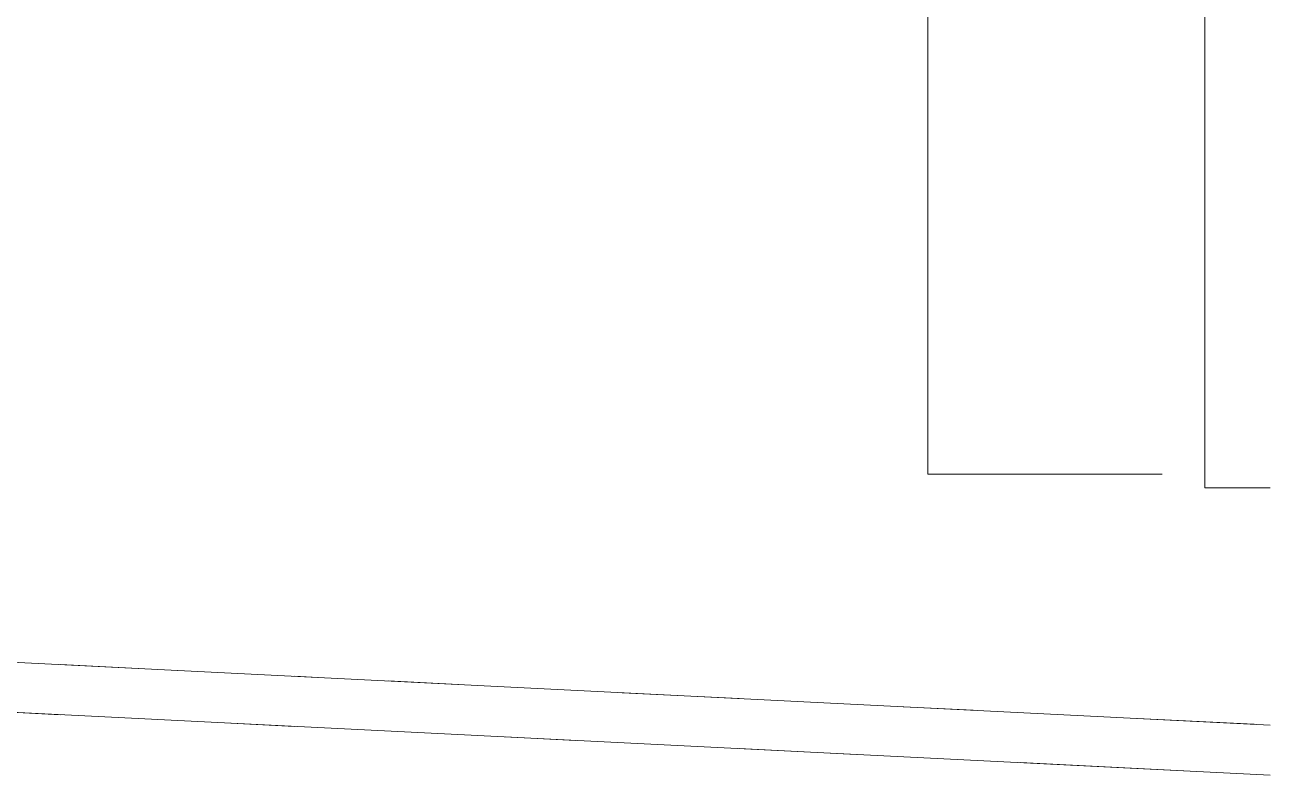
# Model space of a CAD drawing. Header units: metres. Extents: x 10 to 831, y 10 to 584.
# Drawn here: x 355.36 to 366, y 283.17 to 289.59 of the extents above; entities that cross this region are included whole.
import ezdxf

# ---------------------------------------------------------------- set-up
doc = ezdxf.new("R2010")
doc.units = ezdxf.units.M
doc.layers.add('VIS', color=8, linetype='Continuous', lineweight=13)

msp = doc.modelspace()

# ---------------------------------------------------------------- linework, layer by layer
at = {"layer": 'VIS'}
for p, q in [((363.0772, 291.7216), (363.0772, 285.748)), ((365.4428, 291.6032), (365.4428, 285.63)), ((363.0772, 285.748), (363.0772, 285.748)), ((365.0772, 285.748), (363.0772, 285.748)), ((323.4828, 285.728), (366, 283.6021)), ((365.4428, 285.63), (365.4428, 285.63)), ((366, 285.63), (365.4428, 285.63)), ((366, 283.1741), (323.2828, 285.31)), ((356.6672, 284.0688), (355.6676, 284.1188)), ((357.8668, 284.0088), (357.6668, 284.0188)), ((359.066, 283.9488), (358.4664, 283.9788)), ((361.4648, 283.8288), (360.4656, 283.8788)), ((354.668, 283.7404), (355.6676, 283.6908)), ((363.464, 283.7288), (362.8644, 283.7588)), ((357.0672, 283.6208), (357.6668, 283.5908)), ((365.8628, 283.6088), (364.8632, 283.6588)), ((359.466, 283.5008), (360.0656, 283.4708)), ((361.4648, 283.4008), (362.4644, 283.3508)), ((363.864, 283.2808), (365.2632, 283.2108))]:
    msp.add_line(p, q, dxfattribs=at)

doc.saveas('drawing.dxf')
